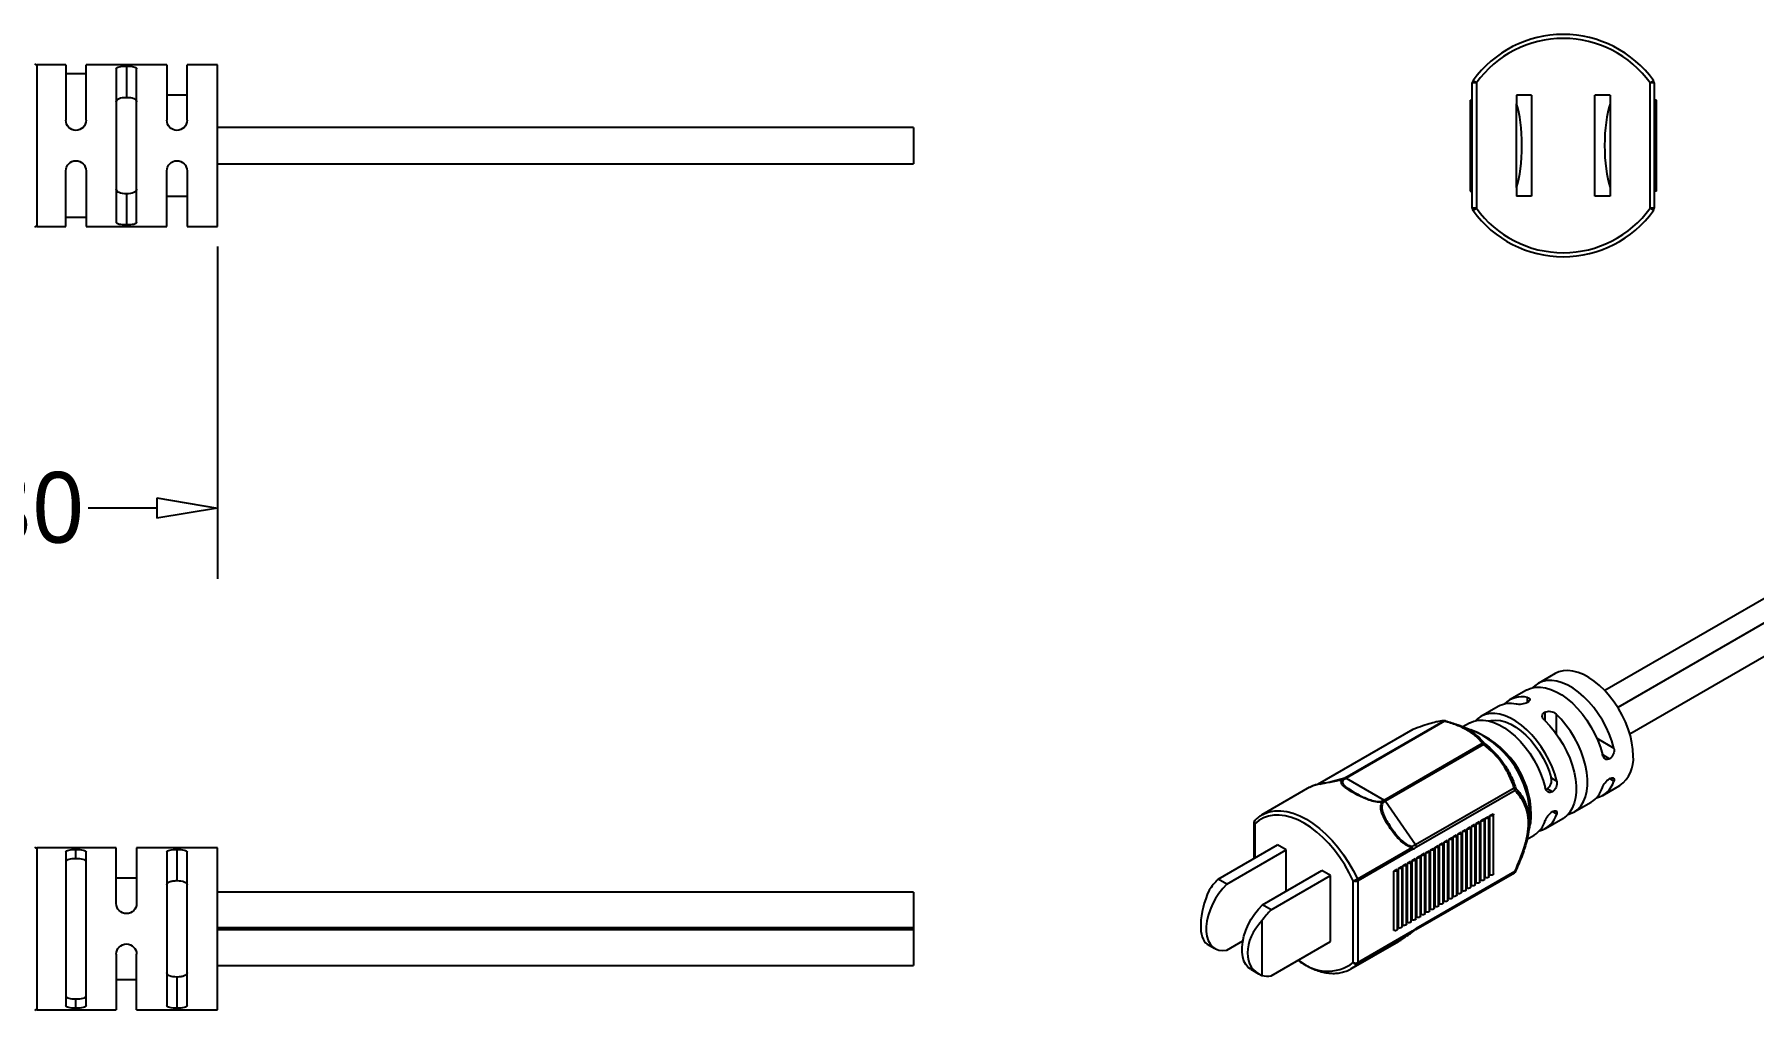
# Model space of a CAD drawing. Header units: millimetres. Extents: x 1020 to 1472, y -35 to 477.
# Drawn here: x 1154.6 to 1239.7, y 60.2 to 108.5 of the extents above; entities that cross this region are included whole.
import ezdxf

# ---------------------------------------------------------------- set-up
doc = ezdxf.new("R2010")
doc.units = ezdxf.units.MM
doc.layers.get('0').update_dxf_attribs({"color": 8, "lineweight": 30})
doc.layers.get('Defpoints').update_dxf_attribs({"color": 6, "lineweight": 9})
doc.layers.add('Dimension', color=136, linetype='Continuous', lineweight=9)
doc.layers.add('SolidLine', color=7, linetype='Continuous', lineweight=30)
doc.styles.get("Standard").update_dxf_attribs({"font": ''})
doc.styles.get('Standard').set_extended_font_data('Microsoft YaHei Light')
doc.dimstyles.new('DENGTEC', dxfattribs={"dimtxt": 3.5, "dimasz": 3, "dimexe": 3.5, "dimexo": 1, "dimgap": 0.5, "dimtad": 0, "dimzin": 0, "dimdsep": 46, "dimtxsty": 'Standard', "dimblk": 'CLOSEDBLANK', "dimcen": 1, "dimadec": 0, "dimazin": 3, "dimtfac": 1, "dimtofl": 0, "dimtmove": 0, "dimatfit": 3, "dimldrblk": 'CLOSEDBLANK', "dimfxl": 1, "dimtolj": 1, "dimtzin": 0, "dimarcsym": 0})

# ---------------------------------------------------------------- blocks, each defined once
blk = doc.blocks.new('_ClosedBlank')
at = {"color": 0, "linetype": 'ByBlock', "lineweight": -2}
for p, q in [((-1, 0.167), (0, 0)), ((-1, 0.167), (-1, -0.167)), ((0, 0), (-1, -0.167))]:
    blk.add_line(p, q, dxfattribs=at)
blk = doc.blocks.new('*D12')
at = {"layer": 'Defpoints', "color": 0, "lineweight": -3}
for p in [(1163.65, 98.996), (1138.85, 97.696), (1163.65, 85.063)]:
    blk.add_point(p, dxfattribs=at)
at = {"layer": 'Dimension', "color": 0, "lineweight": -2}
for p, q in [((1163.65, 97.996), (1163.65, 81.563)), ((1138.85, 96.696), (1138.85, 81.563)), ((1141.85, 85.063), (1145.24, 85.063)), ((1160.65, 85.063), (1157.26, 85.063))]:
    blk.add_line(p, q, dxfattribs=at)
at = {"layer": 'Dimension', "color": 0, "lineweight": -2, "xscale": 3, "yscale": 3, "zscale": 3, "rotation": 180}
blk.add_blockref('_ClosedBlank', (1138.85, 85.063), dxfattribs=at)
at = {"layer": 'Dimension', "color": 0, "lineweight": -2, "xscale": 3, "yscale": 3, "zscale": 3}
blk.add_blockref('_ClosedBlank', (1163.65, 85.063), dxfattribs=at)
at = {"layer": 'Dimension', "color": 0, "lineweight": -3, "insert": (1151.25, 85.063), "char_height": 3.5, "attachment_point": 5}
blk.add_mtext('\\A1;24.80', dxfattribs=at)

msp = doc.modelspace()

# ---------------------------------------------------------------- linework, layer by layer
at = {"layer": 'SolidLine', "lineweight": -3}
for p, q in [((1156.15, 106.996), (1154.723, 106.996)), ((1154.723, 106.996), (1154.723, 102.996)), ((1156.15, 106.996), (1156.15, 104.246)), ((1157.15, 106.546), (1156.15, 106.546)), ((1161.15, 106.996), (1157.15, 106.996)), ((1157.15, 104.246), (1157.15, 106.996)), ((1158.65, 106.796), (1158.65, 99.196)), ((1159.15, 106.925), (1159.15, 105.381)), ((1159.65, 99.196), (1159.65, 106.796)), ((1161.15, 106.996), (1161.15, 104.246)), ((1163.65, 106.996), (1162.15, 106.996)), ((1162.15, 104.246), (1162.15, 106.996)), ((1163.65, 102.996), (1163.65, 106.996)), ((1225.956, 106.095), (1225.756, 106.095)), ((1225.756, 99.898), (1225.756, 106.095)), ((1225.793, 106.211), (1225.956, 106.095)), ((1225.956, 106.095), (1225.956, 99.898)), ((1234.718, 106.211), (1234.556, 106.095)), ((1234.556, 99.898), (1234.556, 106.095)), ((1234.756, 106.095), (1234.556, 106.095)), ((1234.756, 106.095), (1234.756, 99.898)), ((1162.15, 105.496), (1161.15, 105.496)), ((1225.643, 105.246), (1225.643, 100.746)), ((1225.643, 105.246), (1225.756, 105.246)), ((1227.941, 105.496), (1227.941, 105.063)), ((1228.691, 105.496), (1227.941, 105.496)), ((1227.941, 100.929), (1227.941, 105.063)), ((1228.691, 105.496), (1228.691, 100.496)), ((1231.821, 100.496), (1231.821, 105.496)), ((1232.571, 105.496), (1231.821, 105.496)), ((1232.571, 105.496), (1232.571, 105.063)), ((1232.571, 105.063), (1232.571, 100.929)), ((1234.868, 105.246), (1234.756, 105.246)), ((1234.868, 100.746), (1234.868, 105.246)), ((1198.102, 103.896), (1163.65, 103.896)), ((1198.102, 103.896), (1198.102, 102.096)), ((1154.723, 102.996), (1154.723, 98.996)), ((1163.65, 98.996), (1163.65, 102.996)), ((1156.15, 98.996), (1156.15, 101.746)), ((1157.15, 101.746), (1157.15, 98.996)), ((1161.15, 98.996), (1161.15, 101.746)), ((1162.15, 101.746), (1162.15, 98.996)), ((1163.65, 102.096), (1198.102, 102.096)), ((1159.15, 100.611), (1159.15, 99.067)), ((1161.15, 100.496), (1162.15, 100.496)), ((1225.643, 100.746), (1225.756, 100.746)), ((1227.941, 100.929), (1227.941, 100.496)), ((1228.691, 100.496), (1227.941, 100.496)), ((1232.571, 100.496), (1231.821, 100.496)), ((1232.571, 100.929), (1232.571, 100.496)), ((1234.868, 100.746), (1234.756, 100.746)), ((1225.956, 99.898), (1225.756, 99.898)), ((1225.956, 99.898), (1225.793, 99.781)), ((1234.556, 99.898), (1234.718, 99.781)), ((1234.756, 99.898), (1234.556, 99.898)), ((1154.723, 98.996), (1156.15, 98.996)), ((1156.15, 99.446), (1157.15, 99.446)), ((1157.15, 98.996), (1161.15, 98.996)), ((1162.15, 98.996), (1163.65, 98.996)), ((1248.069, 85.121), (1232.316, 76.028)), ((1249.101, 84.525), (1232.953, 75.203)), ((1233.552, 73.886), (1249.821, 83.278)), ((1229.859, 76.876), (1229.01, 76.386)), ((1228.444, 76.06), (1227.596, 75.57)), ((1227.03, 75.243), (1226.182, 74.754)), ((1228.489, 75.447), (1228.489, 75.689)), ((1229.337, 74.957), (1229.337, 74.546)), ((1229.903, 74.872), (1229.903, 73.898)), ((1222.81, 74.105), (1218.101, 71.387)), ((1222.823, 74.111), (1218.107, 71.388)), ((1219.441, 71.715), (1224.308, 74.525)), ((1224.376, 74.512), (1219.508, 71.702)), ((1224.421, 74.534), (1224.416, 74.536)), ((1225.982, 73.963), (1225.064, 74.327)), ((1225.616, 74.427), (1225.289, 74.238)), ((1221.387, 70.617), (1226.255, 73.427)), ((1226.322, 73.362), (1221.455, 70.553)), ((1231.915, 73.678), (1232.759, 73.191)), ((1232.194, 72.864), (1232.55, 72.659)), ((1218.65, 71.493), (1219.441, 71.715)), ((1219.508, 71.702), (1221.387, 70.617)), ((1229.661, 71.714), (1229.931, 71.558)), ((1232.759, 71.558), (1232.55, 71.679)), ((1217.706, 71.246), (1215.343, 69.882)), ((1217.846, 71.309), (1217.707, 71.245)), ((1222.948, 68.41), (1227.822, 71.224)), ((1227.868, 71.093), (1222.993, 68.279)), ((1229.721, 71.026), (1229.461, 71.176)), ((1232.21, 70.844), (1233.058, 71.333)), ((1215.343, 69.882), (1215.386, 69.906)), ((1221.455, 70.553), (1222.948, 68.41)), ((1226.398, 69.714), (1226.562, 69.809)), ((1226.579, 66.835), (1226.579, 69.774)), ((1226.625, 69.845), (1226.789, 69.94)), ((1226.625, 66.905), (1226.625, 69.845)), ((1226.805, 66.965), (1226.805, 69.905)), ((1229.931, 69.925), (1229.721, 70.046)), ((1230.796, 70.027), (1231.644, 70.517)), ((1214.95, 69.5), (1214.95, 67.72)), ((1214.997, 69.434), (1214.997, 67.747)), ((1225.041, 68.931), (1225.205, 69.025)), ((1225.041, 65.991), (1225.041, 68.931)), ((1225.221, 66.051), (1225.221, 68.99)), ((1225.267, 69.061), (1225.431, 69.156)), ((1225.267, 66.122), (1225.267, 69.061)), ((1225.448, 66.181), (1225.448, 69.121)), ((1225.493, 69.192), (1225.657, 69.287)), ((1225.493, 66.252), (1225.493, 69.192)), ((1225.674, 66.312), (1225.674, 69.252)), ((1225.719, 69.322), (1225.884, 69.417)), ((1225.719, 66.383), (1225.719, 69.322)), ((1225.9, 66.443), (1225.9, 69.382)), ((1225.946, 69.453), (1226.11, 69.548)), ((1225.946, 66.514), (1225.946, 69.453)), ((1226.126, 66.573), (1226.126, 69.513)), ((1226.172, 69.584), (1226.336, 69.679)), ((1226.172, 66.644), (1226.172, 69.584)), ((1226.353, 66.704), (1226.353, 69.643)), ((1226.398, 66.775), (1226.398, 69.714)), ((1228.542, 69.058), (1228.597, 69.433)), ((1229.381, 69.211), (1230.23, 69.701)), ((1158.65, 68.245), (1154.723, 68.245)), ((1154.723, 68.245), (1154.723, 60.245)), ((1156.65, 67.715), (1156.65, 68.174)), ((1158.65, 65.495), (1158.65, 68.245)), ((1163.65, 68.245), (1159.65, 68.245)), ((1159.65, 68.245), (1159.65, 65.495)), ((1161.65, 68.174), (1161.65, 66.63)), ((1163.65, 60.245), (1163.65, 68.245)), ((1213.178, 66.697), (1216.12, 68.395)), ((1213.603, 66.452), (1216.544, 68.15)), ((1216.544, 68.15), (1216.12, 68.395)), ((1216.544, 66.106), (1216.544, 68.15)), ((1220.067, 66.714), (1222.769, 68.275)), ((1222.79, 68.186), (1220.088, 66.626)), ((1223.457, 68.016), (1223.621, 68.111)), ((1223.637, 65.136), (1223.637, 68.076)), ((1223.683, 68.147), (1223.847, 68.242)), ((1223.683, 65.207), (1223.683, 68.147)), ((1223.864, 65.267), (1223.864, 68.207)), ((1223.909, 68.277), (1224.073, 68.372)), ((1223.909, 65.338), (1223.909, 68.277)), ((1224.09, 65.398), (1224.09, 68.337)), ((1224.136, 68.408), (1224.3, 68.503)), ((1224.136, 65.469), (1224.136, 68.408)), ((1224.316, 65.528), (1224.316, 68.468)), ((1224.362, 68.539), (1224.526, 68.634)), ((1224.362, 65.599), (1224.362, 68.539)), ((1224.543, 65.659), (1224.543, 68.598)), ((1224.588, 68.669), (1224.752, 68.764)), ((1224.588, 65.73), (1224.588, 68.669)), ((1224.769, 65.79), (1224.769, 68.729)), ((1224.814, 68.8), (1224.979, 68.895)), ((1224.814, 65.86), (1224.814, 68.8)), ((1224.995, 65.92), (1224.995, 68.86)), ((1228.463, 68.681), (1228.816, 68.884)), ((1156.15, 68.045), (1156.15, 60.446)), ((1157.15, 60.446), (1157.15, 68.045)), ((1161.15, 68.045), (1161.15, 60.446)), ((1162.15, 60.446), (1162.15, 68.045)), ((1222.099, 67.232), (1222.263, 67.327)), ((1222.099, 64.293), (1222.099, 67.232)), ((1222.28, 64.353), (1222.28, 67.292)), ((1222.325, 67.363), (1222.49, 67.458)), ((1222.325, 64.424), (1222.325, 67.363)), ((1222.506, 64.483), (1222.506, 67.423)), ((1222.552, 67.494), (1222.716, 67.589)), ((1222.552, 64.554), (1222.552, 67.494)), ((1222.732, 64.614), (1222.732, 67.553)), ((1222.778, 67.624), (1222.942, 67.719)), ((1222.778, 64.685), (1222.778, 67.624)), ((1222.959, 64.745), (1222.959, 67.684)), ((1223.004, 67.755), (1223.168, 67.85)), ((1223.004, 64.815), (1223.004, 67.755)), ((1223.185, 64.875), (1223.185, 67.815)), ((1223.23, 67.886), (1223.395, 67.98)), ((1223.23, 64.946), (1223.23, 67.886)), ((1223.411, 65.006), (1223.411, 67.945)), ((1223.457, 65.077), (1223.457, 68.016)), ((1159.65, 66.745), (1158.65, 66.745)), ((1213.603, 66.452), (1213.178, 66.697)), ((1215.373, 65.43), (1218.315, 67.128)), ((1215.797, 65.185), (1218.739, 66.883)), ((1218.739, 66.883), (1218.315, 67.128)), ((1218.739, 63.617), (1218.739, 66.883)), ((1219.862, 62.578), (1219.862, 66.626)), ((1220.088, 66.626), (1220.088, 62.578)), ((1221.873, 67.102), (1222.037, 67.197)), ((1221.873, 64.162), (1221.873, 67.102)), ((1222.054, 64.222), (1222.054, 67.162)), ((1222.96, 64.206), (1227.835, 67.02)), ((1222.993, 64.279), (1227.868, 67.093)), ((1198.102, 66.058), (1163.65, 66.058)), ((1198.102, 66.058), (1198.102, 64.295)), ((1215.797, 65.185), (1215.373, 65.43)), ((1198.102, 64.295), (1163.65, 64.295)), ((1198.102, 64.195), (1163.65, 64.195)), ((1198.102, 64.295), (1198.102, 64.195)), ((1198.102, 64.195), (1198.102, 62.432)), ((1215.345, 64.641), (1215.345, 61.94)), ((1222.769, 64.074), (1220.067, 62.514)), ((1220.088, 62.578), (1222.79, 64.138)), ((1158.65, 62.995), (1158.65, 60.245)), ((1159.65, 60.245), (1159.65, 62.995)), ((1212.631, 63.491), (1213.021, 63.266)), ((1213.603, 63.186), (1214.398, 63.645)), ((1215.797, 61.919), (1218.739, 63.617)), ((1219.742, 62.261), (1222.106, 63.625)), ((1163.65, 62.432), (1198.102, 62.432)), ((1214.792, 62.243), (1215.182, 62.019)), ((1219.742, 62.261), (1219.699, 62.237)), ((1158.65, 61.745), (1159.65, 61.745)), ((1161.65, 61.86), (1161.65, 60.316)), ((1156.65, 60.316), (1156.65, 60.775)), ((1154.723, 60.245), (1158.65, 60.245)), ((1159.65, 60.245), (1163.65, 60.245))]:
    msp.add_line(p, q, dxfattribs=at)
at = {"layer": 'SolidLine', "lineweight": -3, "flags": 128}
for points in [[(1233.721, 72.799), (1233.705, 73.117), (1233.658, 73.449), (1233.58, 73.79), (1233.471, 74.136), (1233.335, 74.481), (1233.172, 74.821), (1232.986, 75.151), (1232.778, 75.466), (1232.551, 75.762), (1232.309, 76.035), (1232.055, 76.281), (1231.792, 76.496), (1231.525, 76.678), (1231.257, 76.823), (1230.992, 76.931), (1230.734, 76.998), (1230.485, 77.026), (1230.251, 77.012), (1230.033, 76.957), (1229.859, 76.876)], [(1228.444, 76.06), (1228.46, 76.069), (1228.663, 76.156), (1228.887, 76.202), (1229.126, 76.207), (1229.379, 76.17), (1229.641, 76.092), (1229.909, 75.975), (1230.179, 75.819), (1230.447, 75.627), (1230.709, 75.402), (1230.962, 75.147), (1231.202, 74.865), (1231.425, 74.561), (1231.629, 74.239), (1231.81, 73.904), (1231.966, 73.559), (1232.094, 73.211), (1232.194, 72.864)], [(1232.759, 73.191), (1232.66, 73.538), (1232.531, 73.886), (1232.375, 74.23), (1232.194, 74.566), (1231.991, 74.888), (1231.767, 75.192), (1231.528, 75.473), (1231.275, 75.729), (1231.013, 75.954), (1230.745, 76.145), (1230.475, 76.301), (1230.207, 76.419), (1229.945, 76.496), (1229.692, 76.533), (1229.452, 76.528), (1229.229, 76.482), (1229.026, 76.395), (1228.844, 76.269), (1228.752, 76.179)], [(1229.931, 71.558), (1229.831, 71.905), (1229.703, 72.253), (1229.547, 72.598), (1229.366, 72.933), (1229.162, 73.255), (1228.939, 73.559), (1228.699, 73.841), (1228.447, 74.096), (1228.184, 74.321), (1227.916, 74.513), (1227.647, 74.668), (1227.379, 74.786), (1227.116, 74.864), (1226.864, 74.9), (1226.624, 74.896), (1226.401, 74.849), (1226.197, 74.762), (1226.016, 74.636), (1225.924, 74.547)], [(1230.488, 69.908), (1230.611, 69.943), (1230.811, 70.036), (1230.988, 70.169), (1231.14, 70.34), (1231.264, 70.545), (1231.358, 70.782), (1231.422, 71.048), (1231.454, 71.339), (1231.454, 71.65), (1231.422, 71.978), (1231.358, 72.318), (1231.264, 72.664), (1231.14, 73.013), (1230.988, 73.358), (1230.811, 73.695), (1230.611, 74.02), (1230.391, 74.327), (1230.154, 74.613), (1229.903, 74.872)], [(1222.823, 74.111), (1222.813, 74.107), (1222.81, 74.105)], [(1222.834, 74.117), (1222.83, 74.115), (1222.823, 74.111)], [(1224.416, 74.536), (1224.416, 74.536), (1224.411, 74.537), (1224.406, 74.536), (1224.4, 74.534), (1224.394, 74.53), (1224.388, 74.525), (1224.382, 74.519), (1224.376, 74.512)], [(1225.616, 74.427), (1225.631, 74.436), (1225.835, 74.523), (1226.058, 74.569), (1226.298, 74.574), (1226.551, 74.537), (1226.813, 74.459), (1227.081, 74.342), (1227.351, 74.186), (1227.619, 73.994), (1227.881, 73.769), (1228.134, 73.514), (1228.373, 73.233), (1228.597, 72.929), (1228.8, 72.607), (1228.981, 72.271), (1229.137, 71.927), (1229.266, 71.578), (1229.365, 71.231)], [(1226.573, 74.532), (1226.692, 74.559), (1226.915, 74.574), (1227.152, 74.548), (1227.4, 74.479), (1227.654, 74.37), (1227.909, 74.223), (1228.163, 74.039), (1228.411, 73.821), (1228.648, 73.574), (1228.871, 73.301), (1229.077, 73.006), (1229.261, 72.695), (1229.422, 72.373), (1229.556, 72.044), (1229.661, 71.714)], [(1229.337, 74.546), (1229.588, 74.286), (1229.825, 74.001), (1230.045, 73.693), (1230.246, 73.369), (1230.423, 73.032), (1230.574, 72.686), (1230.698, 72.338), (1230.793, 71.991), (1230.857, 71.652), (1230.889, 71.324), (1230.889, 71.012), (1230.857, 70.721), (1230.793, 70.455), (1230.698, 70.218), (1230.574, 70.013), (1230.423, 69.843), (1230.246, 69.71), (1230.23, 69.701)], [(1219.862, 66.626), (1219.664, 67.023), (1219.442, 67.41), (1219.198, 67.781), (1218.934, 68.132), (1218.654, 68.46), (1218.36, 68.76), (1218.055, 69.031), (1217.744, 69.267), (1217.429, 69.468), (1217.115, 69.631), (1216.804, 69.753), (1216.499, 69.834), (1216.205, 69.873), (1215.925, 69.869), (1215.661, 69.823), (1215.416, 69.734), (1215.194, 69.604), (1214.997, 69.434)], [(1215.386, 69.906), (1215.454, 69.94), (1215.707, 70.032), (1215.981, 70.08), (1216.272, 70.084), (1216.577, 70.044), (1216.893, 69.96), (1217.216, 69.833), (1217.543, 69.664), (1217.869, 69.456), (1218.192, 69.21), (1218.508, 68.93), (1218.813, 68.618), (1219.104, 68.277), (1219.378, 67.913), (1219.631, 67.528), (1219.862, 67.127), (1220.067, 66.714)], [(1226.562, 69.809), (1226.577, 69.788), (1226.578, 69.765), (1226.567, 69.744), (1226.544, 69.725), (1226.512, 69.712), (1226.474, 69.705), (1226.435, 69.706), (1226.398, 69.714)], [(1226.789, 69.94), (1226.803, 69.919), (1226.804, 69.896), (1226.793, 69.874), (1226.77, 69.856), (1226.738, 69.843), (1226.701, 69.836), (1226.661, 69.837), (1226.625, 69.845)], [(1228.597, 69.433), (1228.609, 69.523), (1228.625, 69.826)], [(1225.205, 69.025), (1225.219, 69.004), (1225.22, 68.982), (1225.209, 68.96), (1225.186, 68.941), (1225.154, 68.928), (1225.117, 68.922), (1225.077, 68.922), (1225.041, 68.931)], [(1225.431, 69.156), (1225.445, 69.135), (1225.447, 69.112), (1225.435, 69.09), (1225.413, 69.072), (1225.381, 69.059), (1225.343, 69.052), (1225.304, 69.053), (1225.267, 69.061)], [(1225.657, 69.287), (1225.671, 69.265), (1225.673, 69.243), (1225.662, 69.221), (1225.639, 69.203), (1225.607, 69.189), (1225.569, 69.183), (1225.53, 69.184), (1225.493, 69.192)], [(1225.884, 69.417), (1225.898, 69.396), (1225.899, 69.373), (1225.888, 69.352), (1225.865, 69.333), (1225.833, 69.32), (1225.795, 69.314), (1225.756, 69.314), (1225.719, 69.322)], [(1226.11, 69.548), (1226.124, 69.527), (1226.126, 69.504), (1226.114, 69.482), (1226.091, 69.464), (1226.059, 69.451), (1226.022, 69.444), (1225.982, 69.445), (1225.946, 69.453)], [(1226.336, 69.679), (1226.35, 69.657), (1226.352, 69.635), (1226.34, 69.613), (1226.318, 69.594), (1226.286, 69.581), (1226.248, 69.575), (1226.209, 69.576), (1226.172, 69.584)], [(1223.621, 68.111), (1223.635, 68.09), (1223.636, 68.067), (1223.625, 68.045), (1223.602, 68.027), (1223.57, 68.014), (1223.533, 68.007), (1223.493, 68.008), (1223.457, 68.016)], [(1223.847, 68.242), (1223.861, 68.22), (1223.863, 68.198), (1223.851, 68.176), (1223.829, 68.158), (1223.797, 68.144), (1223.759, 68.138), (1223.72, 68.139), (1223.683, 68.147)], [(1224.073, 68.372), (1224.088, 68.351), (1224.089, 68.328), (1224.078, 68.307), (1224.055, 68.288), (1224.023, 68.275), (1223.985, 68.268), (1223.946, 68.269), (1223.909, 68.277)], [(1224.3, 68.503), (1224.314, 68.482), (1224.315, 68.459), (1224.304, 68.437), (1224.281, 68.419), (1224.249, 68.406), (1224.212, 68.399), (1224.172, 68.4), (1224.136, 68.408)], [(1224.526, 68.634), (1224.54, 68.612), (1224.542, 68.59), (1224.53, 68.568), (1224.507, 68.549), (1224.475, 68.536), (1224.438, 68.53), (1224.398, 68.531), (1224.362, 68.539)], [(1224.752, 68.764), (1224.766, 68.743), (1224.768, 68.72), (1224.757, 68.699), (1224.734, 68.68), (1224.702, 68.667), (1224.664, 68.66), (1224.625, 68.661), (1224.588, 68.669)], [(1224.979, 68.895), (1224.993, 68.874), (1224.994, 68.851), (1224.983, 68.829), (1224.96, 68.811), (1224.928, 68.798), (1224.89, 68.791), (1224.851, 68.792), (1224.814, 68.8)], [(1222.263, 67.327), (1222.277, 67.306), (1222.279, 67.283), (1222.268, 67.262), (1222.245, 67.243), (1222.213, 67.23), (1222.175, 67.223), (1222.136, 67.224), (1222.099, 67.232)], [(1222.49, 67.458), (1222.504, 67.437), (1222.505, 67.414), (1222.494, 67.392), (1222.471, 67.374), (1222.439, 67.361), (1222.401, 67.354), (1222.362, 67.355), (1222.325, 67.363)], [(1222.716, 67.589), (1222.73, 67.567), (1222.731, 67.545), (1222.72, 67.523), (1222.697, 67.504), (1222.665, 67.491), (1222.628, 67.485), (1222.588, 67.486), (1222.552, 67.494)], [(1222.942, 67.719), (1222.956, 67.698), (1222.958, 67.675), (1222.946, 67.654), (1222.923, 67.635), (1222.892, 67.622), (1222.854, 67.615), (1222.815, 67.616), (1222.778, 67.624)], [(1223.168, 67.85), (1223.182, 67.829), (1223.184, 67.806), (1223.173, 67.784), (1223.15, 67.766), (1223.118, 67.753), (1223.08, 67.746), (1223.041, 67.747), (1223.004, 67.755)], [(1223.395, 67.98), (1223.409, 67.959), (1223.41, 67.937), (1223.399, 67.915), (1223.376, 67.896), (1223.344, 67.883), (1223.306, 67.877), (1223.267, 67.877), (1223.23, 67.886)], [(1213.603, 66.452), (1213.401, 66.238), (1213.213, 65.999), (1213.045, 65.741), (1212.898, 65.469), (1212.777, 65.189), (1212.684, 64.907), (1212.62, 64.628), (1212.588, 64.36), (1212.588, 64.107), (1212.62, 63.876), (1212.684, 63.671), (1212.777, 63.496), (1212.898, 63.356), (1213.045, 63.253), (1213.213, 63.189), (1213.401, 63.167), (1213.603, 63.186)], [(1222.037, 67.197), (1222.051, 67.175), (1222.053, 67.153), (1222.041, 67.131), (1222.018, 67.113), (1221.986, 67.099), (1221.949, 67.093), (1221.909, 67.094), (1221.873, 67.102)], [(1225.9, 66.443), (1225.899, 66.434), (1225.888, 66.412), (1225.865, 66.394), (1225.833, 66.38), (1225.795, 66.374), (1225.756, 66.375), (1225.719, 66.383)], [(1226.126, 66.573), (1226.126, 66.565), (1226.114, 66.543), (1226.091, 66.524), (1226.059, 66.511), (1226.022, 66.505), (1225.982, 66.505), (1225.946, 66.514)], [(1226.353, 66.704), (1226.352, 66.695), (1226.34, 66.673), (1226.318, 66.655), (1226.286, 66.642), (1226.248, 66.635), (1226.209, 66.636), (1226.172, 66.644)], [(1226.579, 66.835), (1226.578, 66.826), (1226.567, 66.804), (1226.544, 66.786), (1226.512, 66.772), (1226.474, 66.766), (1226.435, 66.767), (1226.398, 66.775)], [(1226.805, 66.965), (1226.804, 66.956), (1226.793, 66.935), (1226.77, 66.916), (1226.738, 66.903), (1226.701, 66.896), (1226.661, 66.897), (1226.625, 66.905)], [(1227.868, 67.093), (1227.878, 67.091), (1227.886, 67.09), (1227.892, 67.09), (1227.897, 67.09), (1227.9, 67.092), (1227.901, 67.093)], [(1224.316, 65.528), (1224.315, 65.52), (1224.304, 65.498), (1224.281, 65.479), (1224.249, 65.466), (1224.212, 65.46), (1224.172, 65.46), (1224.136, 65.469)], [(1224.543, 65.659), (1224.542, 65.65), (1224.53, 65.628), (1224.507, 65.61), (1224.475, 65.597), (1224.438, 65.59), (1224.398, 65.591), (1224.362, 65.599)], [(1224.769, 65.79), (1224.768, 65.781), (1224.757, 65.759), (1224.734, 65.741), (1224.702, 65.727), (1224.664, 65.721), (1224.625, 65.722), (1224.588, 65.73)], [(1224.995, 65.92), (1224.994, 65.911), (1224.983, 65.89), (1224.96, 65.871), (1224.928, 65.858), (1224.89, 65.851), (1224.851, 65.852), (1224.814, 65.86)], [(1225.221, 66.051), (1225.22, 66.042), (1225.209, 66.02), (1225.186, 66.002), (1225.154, 65.989), (1225.117, 65.982), (1225.077, 65.983), (1225.041, 65.991)], [(1225.448, 66.181), (1225.447, 66.173), (1225.435, 66.151), (1225.413, 66.132), (1225.381, 66.119), (1225.343, 66.113), (1225.304, 66.114), (1225.267, 66.122)], [(1225.674, 66.312), (1225.673, 66.303), (1225.662, 66.282), (1225.639, 66.263), (1225.607, 66.25), (1225.569, 66.243), (1225.53, 66.244), (1225.493, 66.252)], [(1214.792, 62.243), (1214.669, 62.333), (1214.548, 62.474), (1214.454, 62.648), (1214.391, 62.854), (1214.359, 63.085), (1214.359, 63.338), (1214.391, 63.606), (1214.454, 63.884), (1214.548, 64.167), (1214.669, 64.447), (1214.815, 64.719), (1214.984, 64.977), (1215.171, 65.216), (1215.373, 65.43)], [(1222.959, 64.745), (1222.958, 64.736), (1222.946, 64.714), (1222.923, 64.696), (1222.892, 64.682), (1222.854, 64.676), (1222.815, 64.677), (1222.778, 64.685)], [(1223.185, 64.875), (1223.184, 64.866), (1223.173, 64.845), (1223.15, 64.826), (1223.118, 64.813), (1223.08, 64.806), (1223.041, 64.807), (1223.004, 64.815)], [(1223.411, 65.006), (1223.41, 64.997), (1223.399, 64.975), (1223.376, 64.957), (1223.344, 64.944), (1223.306, 64.937), (1223.267, 64.938), (1223.23, 64.946)], [(1223.637, 65.136), (1223.636, 65.128), (1223.625, 65.106), (1223.602, 65.087), (1223.57, 65.074), (1223.533, 65.068), (1223.493, 65.069), (1223.457, 65.077)], [(1223.864, 65.267), (1223.863, 65.258), (1223.851, 65.237), (1223.829, 65.218), (1223.797, 65.205), (1223.759, 65.198), (1223.72, 65.199), (1223.683, 65.207)], [(1224.09, 65.398), (1224.089, 65.389), (1224.078, 65.367), (1224.055, 65.349), (1224.023, 65.335), (1223.985, 65.329), (1223.946, 65.33), (1223.909, 65.338)], [(1222.054, 64.222), (1222.053, 64.213), (1222.041, 64.192), (1222.018, 64.173), (1221.986, 64.16), (1221.949, 64.153), (1221.909, 64.154), (1221.873, 64.162)], [(1222.28, 64.353), (1222.279, 64.344), (1222.268, 64.322), (1222.245, 64.304), (1222.213, 64.29), (1222.175, 64.284), (1222.136, 64.285), (1222.099, 64.293)], [(1222.506, 64.483), (1222.505, 64.475), (1222.494, 64.453), (1222.471, 64.434), (1222.439, 64.421), (1222.401, 64.415), (1222.362, 64.415), (1222.325, 64.424)], [(1222.732, 64.614), (1222.731, 64.605), (1222.72, 64.583), (1222.697, 64.565), (1222.665, 64.552), (1222.628, 64.545), (1222.588, 64.546), (1222.552, 64.554)], [(1222.948, 64.201), (1222.958, 64.204), (1222.96, 64.206)], [(1220.067, 62.514), (1219.862, 62.338), (1219.742, 62.261)]]:
    msp.add_lwpolyline(points, dxfattribs=at)
at = {"layer": 'SolidLine', "lineweight": -3}
for centre, radius, start, end in [((1230.256, 102.996), 5.5, 35.77483, 144.22517), ((1230.256, 102.996), 5.3, 35.77483, 144.22517), ((1154.723, 107.196), 0.2, 230.19443, 270), ((1225.956, 106.095), 0.2, 144.22517, 180), ((1234.556, 106.095), 0.2, 0, 35.77483), ((1225.956, 99.898), 0.2, 180, 215.77483), ((1230.256, 102.996), 5.5, 215.77483, 324.22517), ((1230.256, 102.996), 5.3, 215.77483, 324.22517), ((1234.556, 99.898), 0.2, 324.22517, 0), ((1154.723, 98.796), 0.2, 90, 129.80557), ((1228.194, 74.534), 1.192, 75.71645, 135.91151), ((1227.633, 74.129), 1.267, 76.76677, 118.4076), ((1222.89, 73.967), 0.16, 110.50618, 119.99731), ((1224.376, 74.393), 0.148, 91.954, 117.00348), ((1224.326, 74.437), 0.0895, 56.36032, 101.53124), ((1224.376, 74.381), 0.16, 75.35613, 91.01675), ((1224.176, 69.847), 4.495, 0.45667, 70.49429), ((1223.845, 69.686), 4.781, 1.68267, 63.45584), ((1226.293, 73.3), 0.132, 62.4571, 106.88595), ((1226.14, 73.24), 0.219, 33.87022, 58.51501), ((1226.122, 73.516), 0.252, 322.48112, 337.096), ((1232.086, 72.656), 1.642, 306.33201, 4.98017), ((1219.35, 71.577), 0.0851, 55.24389, 102.64768), ((1219.335, 71.628), 0.0314, 56.94183, 96.66908), ((1219.35, 71.509), 0.146, 70.64175, 89.19009), ((1219.459, 71.628), 0.0895, 56.36032, 101.53124), ((1231.612, 71.88), 1.192, 284.08504, 344.29173), ((1217.906, 71.202), 0.122, 108.20043, 119.38542), ((1218.202, 71.322), 0.0867, 101.05762, 121.96548), ((1218.202, 71.322), 0.0872, 82.83484, 100.86344), ((1219.711, 71), 0.114, 84.83771, 116.51991), ((1220.102, 70.81), 0.0894, 96.03828, 129.20431), ((1227.849, 71.094), 0.133, 68.24518, 101.51913), ((1227.628, 71.083), 0.24, 2.37351, 36.00449), ((1227.745, 71.189), 0.156, 322.23136, 10.58529), ((1230.98, 71.596), 1.267, 301.58908, 343.24035), ((1221.162, 70.444), 0.166, 29.87601, 44.109), ((1221.183, 70.39), 0.196, 32.45527, 59.92997), ((1221.184, 70.319), 0.24, 46.98318, 59.63594), ((1221.273, 70.43), 0.219, 33.87022, 58.51501), ((1226.375, 69.846), 2.296, 341.25455, 0.91511), ((1228.783, 70.248), 1.192, 284.08504, 344.29173), ((1215.11, 69.5), 0.16, 135.7161, 180), ((1215.03, 69.508), 0.0805, 185.6948, 245.62534), ((1215.106, 69.524), 0.141, 141.48634, 219.43141), ((1221.633, 69.247), 0.207, 98.98622, 113.91469), ((1229.642, 59.026), 12.646, 127.7559, 127.98776), ((1228.152, 69.964), 1.267, 301.58908, 343.24035), ((1154.723, 68.445), 0.2, 230.19443, 270), ((1222.526, 68.27), 0.243, 1.14972, 13.62335), ((1222.572, 68.216), 0.22, 352.24147, 30.32002), ((1222.573, 68.18), 0.218, 1.43952, 25.62375), ((1222.753, 68.269), 0.24, 2.37351, 36.00449), ((1215.506, 64.301), 3.34, 134.16899, 146.33228), ((1219.58, 67.558), 0.974, 286.81909, 299.98995), ((1219.975, 66.844), 0.246, 242.60967, 297.39033), ((1219.87, 66.62), 0.218, 1.43952, 25.62375), ((1227.755, 67.158), 0.16, 299.99731, 335.90817), ((1227.786, 67.086), 0.0823, 306.41502, 4.89716), ((1227.893, 67.095), 0.00796, 347.06322, 51.77078), ((1218.125, 62.789), 3.34, 134.16899, 146.33228), ((1222.677, 64.203), 0.16, 304.43827, 309.18258), ((1222.766, 64.074), 0.00339, 307.85055, 358.6122), ((1222.7, 64.132), 0.0905, 319.67192, 3.46522), ((1222.734, 64.119), 0.0594, 318.11791, 18.68428), ((1222.911, 64.272), 0.0823, 306.41502, 4.89716), ((1218.592, 64.236), 2.089, 226.97329, 307.4508), ((1219.975, 62.796), 0.246, 242.60967, 297.39033), ((1220.001, 62.664), 0.164, 211.61694, 293.66833), ((1219.998, 62.572), 0.0905, 319.67192, 3.46522), ((1215.612, 62.789), 0.889, 252.50733, 282.01696), ((1154.723, 60.045), 0.2, 90, 129.80557)]:
    msp.add_arc(centre, radius, start, end, dxfattribs=at)
for centre, major_axis, ratio, start_param, end_param in [((1227.502, 102.996), (0, 2.636), 0.267949, 3.811168, 5.61361), ((1233.009, 102.996), (0, 2.636), 0.267949, 0.669576, 2.472017), ((1219.097, 73.246), (0.25, 1.655), 0.698287, 3.554005, 3.64994), ((1219.097, 73.246), (0.126, 1.674), 0.715172, 3.499767, 3.595702), ((1221.799, 71.686), (1.13, 1.189), 0.349655, 3.915049, 4.010984), ((1221.799, 71.686), (1.078, 1.238), 0.392493, 3.897751, 3.993686), ((1222.88, 70.134), (0.497, 1.823), 0.558897, 3.491019, 3.654847), ((1222.993, 70.069), (0.679, 1.892), 0.551247, 3.554631, 3.718459), ((1213.403, 65.48), (0.71, 2.018), 0.410779, 1.378153, 3.064853), ((1216.518, 63.682), (1.594, 1.458), 0.697943, 1.672166, 3.474608), ((1222.88, 62.554), (0.676, 1.735), 0.5244, 0.579067, 0.742896), ((1222.993, 62.489), (0.679, 1.892), 0.551247, 0.576867, 0.740695)]:
    msp.add_ellipse(centre, major_axis=major_axis, ratio=ratio, start_param=start_param, end_param=end_param, dxfattribs=at)
for points, knots in [([(1158.65, 106.796), (1158.65, 106.838), (1158.701, 106.872), (1158.885, 106.915), (1159.016, 106.925), (1159.15, 106.925)], [0, 0, 0, 0, 0.5, 0.5, 1, 1, 1, 1]), ([(1159.15, 106.925), (1159.285, 106.925), (1159.416, 106.915), (1159.599, 106.872), (1159.65, 106.838), (1159.65, 106.796)], [0, 0, 0, 0, 0.5, 0.5, 1, 1, 1, 1]), ([(1158.65, 105.161), (1158.65, 105.23), (1158.695, 105.288), (1158.876, 105.363), (1159.012, 105.381), (1159.15, 105.381)], [0, 0, 0, 0, 0.5, 0.5, 1, 1, 1, 1]), ([(1159.15, 105.381), (1159.289, 105.381), (1159.424, 105.363), (1159.605, 105.288), (1159.65, 105.23), (1159.65, 105.161)], [0, 0, 0, 0, 0.5, 0.5, 1, 1, 1, 1]), ([(1156.65, 103.746), (1156.516, 103.746), (1156.385, 103.803), (1156.201, 103.99), (1156.15, 104.119), (1156.15, 104.246)], [0, 0, 0, 0, 0.5, 0.5, 1, 1, 1, 1]), ([(1157.15, 104.246), (1157.15, 104.118), (1157.1, 103.99), (1156.916, 103.803), (1156.785, 103.746), (1156.65, 103.746)], [0, 0, 0, 0, 0.5, 0.5, 1, 1, 1, 1]), ([(1161.65, 103.746), (1161.516, 103.746), (1161.385, 103.803), (1161.201, 103.99), (1161.15, 104.119), (1161.15, 104.246)], [0, 0, 0, 0, 0.5, 0.5, 1, 1, 1, 1]), ([(1162.15, 104.246), (1162.15, 104.118), (1162.1, 103.99), (1161.916, 103.803), (1161.785, 103.746), (1161.65, 103.746)], [0, 0, 0, 0, 0.5, 0.5, 1, 1, 1, 1]), ([(1156.15, 101.746), (1156.15, 101.874), (1156.201, 102.002), (1156.385, 102.19), (1156.516, 102.246), (1156.65, 102.246)], [0, 0, 0, 0, 0.5, 0.5, 1, 1, 1, 1]), ([(1156.65, 102.246), (1156.785, 102.246), (1156.916, 102.189), (1157.099, 102.002), (1157.15, 101.874), (1157.15, 101.746)], [0, 0, 0, 0, 0.5, 0.5, 1, 1, 1, 1]), ([(1161.15, 101.746), (1161.15, 101.874), (1161.201, 102.002), (1161.385, 102.19), (1161.516, 102.246), (1161.65, 102.246)], [0, 0, 0, 0, 0.5, 0.5, 1, 1, 1, 1]), ([(1161.65, 102.246), (1161.785, 102.246), (1161.916, 102.189), (1162.099, 102.002), (1162.15, 101.874), (1162.15, 101.746)], [0, 0, 0, 0, 0.5, 0.5, 1, 1, 1, 1]), ([(1159.15, 100.611), (1159.013, 100.611), (1158.877, 100.629), (1158.696, 100.704), (1158.65, 100.762), (1158.65, 100.831)], [0, 0, 0, 0, 0.5, 0.5, 1, 1, 1, 1]), ([(1159.65, 100.831), (1159.65, 100.797), (1159.639, 100.765), (1159.595, 100.71), (1159.56, 100.686), (1159.425, 100.629), (1159.289, 100.611), (1159.15, 100.611)], [0, 0, 0, 0, 0.25, 0.25, 0.5, 0.5, 1, 1, 1, 1]), ([(1159.15, 99.067), (1159.016, 99.067), (1158.885, 99.077), (1158.701, 99.12), (1158.65, 99.154), (1158.65, 99.196)], [0, 0, 0, 0, 0.5, 0.5, 1, 1, 1, 1]), ([(1159.65, 99.196), (1159.65, 99.154), (1159.6, 99.121), (1159.416, 99.077), (1159.285, 99.067), (1159.15, 99.067)], [0, 0, 0, 0, 0.5, 0.5, 1, 1, 1, 1]), ([(1228.489, 75.447), (1228.412, 75.403), (1228.306, 75.372), (1228.097, 75.345), (1227.995, 75.348), (1227.923, 75.362)], [0, 0, 0, 0, 0.5, 0.5, 1, 1, 1, 1]), ([(1228.489, 75.689), (1228.561, 75.675), (1228.605, 75.638), (1228.607, 75.546), (1228.565, 75.491), (1228.489, 75.447)], [0, 0, 0, 0, 0.5, 0.5, 1, 1, 1, 1]), ([(1229.337, 74.546), (1229.265, 74.615), (1229.221, 74.696), (1229.219, 74.845), (1229.261, 74.913), (1229.337, 74.957)], [0, 0, 0, 0, 0.5, 0.5, 1, 1, 1, 1]), ([(1229.337, 74.957), (1229.413, 75.001), (1229.519, 75.019), (1229.729, 74.989), (1229.831, 74.942), (1229.903, 74.872)], [0, 0, 0, 0, 0.5, 0.5, 1, 1, 1, 1]), ([(1224.039, 74.492), (1224.036, 74.491), (1223.955, 74.48), (1223.716, 74.415), (1223.314, 74.291), (1222.988, 74.171), (1222.823, 74.111)], [0, 0, 0, 0, 0.01087, 0.337977, 0.663859, 1, 1, 1, 1]), ([(1224.308, 74.525), (1224.293, 74.525), (1224.221, 74.523), (1224.119, 74.505), (1224.039, 74.492)], [0, 0, 0, 0, 0.210179, 1, 1, 1, 1]), ([(1224.371, 74.54), (1224.329, 74.538), (1224.246, 74.535), (1224.138, 74.516), (1224.084, 74.507)], [0, 0, 0, 0, 0.499066, 1, 1, 1, 1]), ([(1226.255, 73.427), (1226.161, 73.547), (1226.053, 73.662), (1225.801, 73.88), (1225.655, 73.983), (1225.336, 74.167), (1225.162, 74.249), (1224.785, 74.394), (1224.584, 74.458), (1224.376, 74.512)], [0, 0, 0, 0, 0.25, 0.25, 0.5, 0.5, 0.75, 0.75, 1, 1, 1, 1]), ([(1224.421, 74.534), (1224.634, 74.479), (1224.84, 74.414), (1225.225, 74.265), (1225.404, 74.181), (1225.732, 73.992), (1225.882, 73.886), (1226.143, 73.661), (1226.256, 73.542), (1226.355, 73.418)], [0, 0, 0, 0, 0.25, 0.25, 0.5, 0.5, 0.75, 0.75, 1, 1, 1, 1]), ([(1227.822, 71.224), (1227.758, 71.429), (1227.679, 71.631), (1227.489, 72.023), (1227.379, 72.213), (1226.991, 72.766), (1226.675, 73.083), (1226.322, 73.362)], [0, 0, 0, 0, 0.25, 0.25, 0.5, 0.5, 1, 1, 1, 1]), ([(1226.355, 73.418), (1226.716, 73.13), (1227.038, 72.805), (1227.436, 72.239), (1227.552, 72.041), (1227.749, 71.636), (1227.831, 71.428), (1227.898, 71.218)], [0, 0, 0, 0, 0.5, 0.5, 0.75, 0.75, 1, 1, 1, 1]), ([(1232.759, 73.191), (1232.783, 73.094), (1232.774, 72.982), (1232.694, 72.786), (1232.626, 72.702), (1232.55, 72.659)], [0, 0, 0, 0, 0.5, 0.5, 1, 1, 1, 1]), ([(1232.55, 72.659), (1232.474, 72.615), (1232.394, 72.612), (1232.266, 72.689), (1232.217, 72.767), (1232.194, 72.864)], [0, 0, 0, 0, 0.5, 0.5, 1, 1, 1, 1]), ([(1219.352, 71.655), (1219.249, 71.614), (1219.135, 71.583), (1218.912, 71.532), (1218.801, 71.512), (1218.493, 71.459), (1218.311, 71.43), (1218.156, 71.396)], [0, 0, 0, 0, 0.25, 0.25, 0.5, 0.5, 1, 1, 1, 1]), ([(1218.212, 71.408), (1218.357, 71.441), (1218.526, 71.47), (1218.813, 71.523), (1218.916, 71.542), (1219.125, 71.591), (1219.233, 71.62), (1219.331, 71.66)], [0, 0, 0, 0, 0.5, 0.5, 0.75, 0.75, 1, 1, 1, 1]), ([(1219.66, 71.102), (1219.587, 71.148), (1219.522, 71.194), (1219.408, 71.283), (1219.361, 71.328), (1219.293, 71.416), (1219.272, 71.461), (1219.273, 71.555), (1219.297, 71.605), (1219.352, 71.655)], [0, 0, 0, 0, 0.25, 0.25, 0.5, 0.5, 0.75, 0.75, 1, 1, 1, 1]), ([(1219.398, 71.647), (1219.348, 71.598), (1219.33, 71.55), (1219.336, 71.459), (1219.36, 71.415), (1219.431, 71.33), (1219.478, 71.287), (1219.589, 71.201), (1219.652, 71.158), (1219.721, 71.114)], [0, 0, 0, 0, 0.25, 0.25, 0.5, 0.5, 0.75, 0.75, 1, 1, 1, 1]), ([(1229.461, 71.176), (1229.537, 71.219), (1229.606, 71.304), (1229.682, 71.503), (1229.688, 71.616), (1229.661, 71.714)], [0, 0, 0, 0, 0.5, 0.5, 1, 1, 1, 1]), ([(1229.931, 71.558), (1229.955, 71.461), (1229.945, 71.349), (1229.866, 71.153), (1229.797, 71.07), (1229.721, 71.026)], [0, 0, 0, 0, 0.5, 0.5, 1, 1, 1, 1]), ([(1232.194, 71.231), (1232.217, 71.301), (1232.265, 71.39), (1232.394, 71.558), (1232.474, 71.635), (1232.55, 71.679)], [0, 0, 0, 0, 0.5, 0.5, 1, 1, 1, 1]), ([(1232.55, 71.679), (1232.626, 71.723), (1232.694, 71.732), (1232.773, 71.683), (1232.783, 71.627), (1232.759, 71.558)], [0, 0, 0, 0, 0.5, 0.5, 1, 1, 1, 1]), ([(1217.867, 71.317), (1217.831, 71.304), (1217.776, 71.285), (1217.738, 71.261), (1217.725, 71.253)], [0, 0, 0, 0, 0.663693, 1, 1, 1, 1]), ([(1218.185, 71.407), (1218.169, 71.403), (1218.084, 71.386), (1217.986, 71.36), (1217.919, 71.335), (1217.899, 71.328)], [0, 0, 0, 0, 0.143621, 0.747222, 1, 1, 1, 1]), ([(1221.306, 70.527), (1221.203, 70.504), (1221.087, 70.508), (1220.861, 70.544), (1220.747, 70.576), (1220.426, 70.688), (1220.226, 70.784), (1220.045, 70.879)], [0, 0, 0, 0, 0.25, 0.25, 0.5, 0.5, 1, 1, 1, 1]), ([(1220.093, 70.899), (1220.262, 70.809), (1220.449, 70.719), (1220.751, 70.612), (1220.858, 70.581), (1221.073, 70.544), (1221.184, 70.539), (1221.281, 70.56)], [0, 0, 0, 0, 0.5, 0.5, 0.75, 0.75, 1, 1, 1, 1]), ([(1227.868, 67.093), (1228.048, 67.495), (1228.209, 67.897), (1228.393, 68.504), (1228.444, 68.707), (1228.513, 69.1), (1228.532, 69.29), (1228.533, 69.657), (1228.514, 69.829), (1228.445, 70.141), (1228.395, 70.284), (1228.211, 70.681), (1228.048, 70.898), (1227.868, 71.093)], [0, 0, 0, 0, 0.25, 0.25, 0.375, 0.375, 0.5, 0.5, 0.625, 0.625, 0.75, 0.75, 1, 1, 1, 1]), ([(1227.898, 71.218), (1227.983, 71.117), (1228.153, 70.916), (1228.338, 70.62), (1228.413, 70.403), (1228.439, 70.328)], [0, 0, 0, 0, 0.393149, 0.789654, 1, 1, 1, 1]), ([(1229.721, 71.026), (1229.645, 70.982), (1229.565, 70.979), (1229.437, 71.056), (1229.389, 71.134), (1229.365, 71.231)], [0, 0, 0, 0, 0.5, 0.5, 1, 1, 1, 1]), ([(1229.393, 71.15), (1229.398, 71.15), (1229.42, 71.151), (1229.443, 71.165), (1229.461, 71.176)], [0, 0, 0, 0, 0.184946, 1, 1, 1, 1]), ([(1215.391, 69.904), (1215.341, 69.877), (1215.216, 69.81), (1215.089, 69.704), (1215.012, 69.628), (1214.996, 69.611)], [0, 0, 0, 0, 0.349573, 0.858978, 1, 1, 1, 1]), ([(1221.549, 69.437), (1221.43, 69.629), (1221.328, 69.822), (1221.24, 70.104), (1221.222, 70.198), (1221.227, 70.375), (1221.25, 70.458), (1221.306, 70.527)], [0, 0, 0, 0, 0.5, 0.5, 0.75, 0.75, 1, 1, 1, 1]), ([(1221.348, 70.495), (1221.297, 70.429), (1221.278, 70.347), (1221.28, 70.177), (1221.3, 70.087), (1221.39, 69.817), (1221.488, 69.634), (1221.601, 69.452)], [0, 0, 0, 0, 0.25, 0.25, 0.5, 0.5, 1, 1, 1, 1]), ([(1228.439, 70.328), (1228.459, 70.28), (1228.528, 70.108), (1228.57, 69.825), (1228.585, 69.442), (1228.55, 69.039), (1228.428, 68.475), (1228.212, 67.821), (1228.003, 67.343), (1227.898, 67.101)], [0, 0, 0, 0, 0.060516, 0.215018, 0.294599, 0.437133, 0.58371, 0.789814, 1, 1, 1, 1]), ([(1229.365, 69.598), (1229.389, 69.668), (1229.437, 69.757), (1229.565, 69.925), (1229.645, 70.002), (1229.721, 70.046)], [0, 0, 0, 0, 0.5, 0.5, 1, 1, 1, 1]), ([(1229.721, 70.046), (1229.797, 70.09), (1229.866, 70.099), (1229.945, 70.051), (1229.955, 69.994), (1229.931, 69.925)], [0, 0, 0, 0, 0.5, 0.5, 1, 1, 1, 1]), ([(1222.769, 68.275), (1222.683, 68.284), (1222.597, 68.317), (1222.431, 68.411), (1222.352, 68.471), (1222.128, 68.668), (1221.988, 68.827), (1221.859, 68.993)], [0, 0, 0, 0, 0.25, 0.25, 0.5, 0.5, 1, 1, 1, 1]), ([(1221.899, 69.024), (1222.022, 68.866), (1222.153, 68.715), (1222.366, 68.524), (1222.44, 68.466), (1222.597, 68.372), (1222.68, 68.338), (1222.762, 68.327)], [0, 0, 0, 0, 0.5, 0.5, 0.75, 0.75, 1, 1, 1, 1]), ([(1156.15, 68.045), (1156.15, 68.087), (1156.201, 68.121), (1156.385, 68.164), (1156.516, 68.174), (1156.65, 68.174)], [0, 0, 0, 0, 0.5, 0.5, 1, 1, 1, 1]), ([(1156.65, 68.174), (1156.785, 68.174), (1156.916, 68.164), (1157.099, 68.121), (1157.15, 68.087), (1157.15, 68.045)], [0, 0, 0, 0, 0.5, 0.5, 1, 1, 1, 1]), ([(1161.15, 68.045), (1161.15, 68.087), (1161.201, 68.121), (1161.385, 68.164), (1161.516, 68.174), (1161.65, 68.174)], [0, 0, 0, 0, 0.5, 0.5, 1, 1, 1, 1]), ([(1161.65, 68.174), (1161.785, 68.174), (1161.916, 68.164), (1162.099, 68.121), (1162.15, 68.087), (1162.15, 68.045)], [0, 0, 0, 0, 0.5, 0.5, 1, 1, 1, 1]), ([(1156.65, 67.715), (1156.516, 67.715), (1156.384, 67.704), (1156.2, 67.654), (1156.15, 67.615), (1156.15, 67.568)], [0, 0, 0, 0, 0.5, 0.5, 1, 1, 1, 1]), ([(1157.15, 67.568), (1157.15, 67.616), (1157.1, 67.654), (1156.917, 67.704), (1156.784, 67.715), (1156.65, 67.715)], [0, 0, 0, 0, 0.5, 0.5, 1, 1, 1, 1]), ([(1161.15, 66.41), (1161.15, 66.48), (1161.195, 66.537), (1161.332, 66.594), (1161.388, 66.607), (1161.513, 66.626), (1161.582, 66.63), (1161.65, 66.63)], [0, 0, 0, 0, 0.5, 0.5, 0.75, 0.75, 1, 1, 1, 1]), ([(1161.65, 66.63), (1161.788, 66.63), (1161.924, 66.612), (1162.105, 66.537), (1162.15, 66.48), (1162.15, 66.41)], [0, 0, 0, 0, 0.5, 0.5, 1, 1, 1, 1]), ([(1159.15, 64.995), (1159.016, 64.995), (1158.885, 65.052), (1158.701, 65.239), (1158.65, 65.368), (1158.65, 65.495)], [0, 0, 0, 0, 0.5, 0.5, 1, 1, 1, 1]), ([(1159.65, 65.495), (1159.65, 65.368), (1159.6, 65.24), (1159.416, 65.052), (1159.285, 64.995), (1159.15, 64.995)], [0, 0, 0, 0, 0.5, 0.5, 1, 1, 1, 1]), ([(1222.105, 63.627), (1222.113, 63.63), (1222.176, 63.662), (1222.312, 63.754), (1222.518, 63.895), (1222.678, 64.011), (1222.764, 64.07), (1222.769, 64.074)], [0, 0, 0, 0, 0.040989, 0.33626, 0.641529, 0.9782, 1, 1, 1, 1]), ([(1158.65, 62.995), (1158.65, 63.123), (1158.701, 63.251), (1158.885, 63.439), (1159.016, 63.495), (1159.15, 63.495)], [0, 0, 0, 0, 0.5, 0.5, 1, 1, 1, 1]), ([(1159.15, 63.495), (1159.285, 63.495), (1159.416, 63.439), (1159.599, 63.252), (1159.65, 63.123), (1159.65, 62.995)], [0, 0, 0, 0, 0.5, 0.5, 1, 1, 1, 1]), ([(1217.128, 62.687), (1217.213, 62.629), (1217.397, 62.502), (1217.684, 62.347), (1217.986, 62.214), (1218.284, 62.117), (1218.577, 62.057), (1218.861, 62.035), (1219.133, 62.05), (1219.388, 62.105), (1219.576, 62.169), (1219.671, 62.225), (1219.694, 62.239)], [0, 0, 0, 0, 0.093513, 0.203537, 0.313645, 0.423732, 0.533629, 0.643096, 0.751855, 0.859677, 0.966522, 1, 1, 1, 1]), ([(1161.65, 61.86), (1161.513, 61.86), (1161.377, 61.878), (1161.196, 61.953), (1161.15, 62.011), (1161.15, 62.08)], [0, 0, 0, 0, 0.5, 0.5, 1, 1, 1, 1]), ([(1162.15, 62.08), (1162.15, 62.011), (1162.106, 61.954), (1161.969, 61.897), (1161.913, 61.883), (1161.788, 61.865), (1161.719, 61.86), (1161.65, 61.86)], [0, 0, 0, 0, 0.5, 0.5, 0.75, 0.75, 1, 1, 1, 1]), ([(1156.15, 60.923), (1156.15, 60.875), (1156.2, 60.836), (1156.384, 60.787), (1156.517, 60.775), (1156.65, 60.775)], [0, 0, 0, 0, 0.5, 0.5, 1, 1, 1, 1]), ([(1156.65, 60.316), (1156.516, 60.316), (1156.385, 60.326), (1156.201, 60.369), (1156.15, 60.404), (1156.15, 60.446)], [0, 0, 0, 0, 0.5, 0.5, 1, 1, 1, 1]), ([(1156.65, 60.775), (1156.784, 60.775), (1156.917, 60.787), (1157.1, 60.836), (1157.15, 60.875), (1157.15, 60.923)], [0, 0, 0, 0, 0.5, 0.5, 1, 1, 1, 1]), ([(1157.15, 60.446), (1157.15, 60.404), (1157.1, 60.37), (1156.916, 60.326), (1156.785, 60.316), (1156.65, 60.316)], [0, 0, 0, 0, 0.5, 0.5, 1, 1, 1, 1]), ([(1161.65, 60.316), (1161.516, 60.316), (1161.385, 60.326), (1161.201, 60.369), (1161.15, 60.404), (1161.15, 60.446)], [0, 0, 0, 0, 0.5, 0.5, 1, 1, 1, 1]), ([(1162.15, 60.446), (1162.15, 60.404), (1162.1, 60.37), (1161.916, 60.326), (1161.785, 60.316), (1161.65, 60.316)], [0, 0, 0, 0, 0.5, 0.5, 1, 1, 1, 1])]:
    msp.add_open_spline(points, degree=3, knots=knots, dxfattribs=at)
for points in [[(1218.156, 71.396), (1218.034, 71.369), (1217.93, 71.34), (1217.846, 71.309)], [(1220.045, 70.879), (1219.903, 70.954), (1219.774, 71.029), (1219.66, 71.102)], [(1219.721, 71.114), (1219.831, 71.043), (1219.956, 70.971), (1220.093, 70.899)], [(1221.859, 68.993), (1221.747, 69.137), (1221.643, 69.286), (1221.549, 69.437)], [(1221.601, 69.452), (1221.691, 69.307), (1221.792, 69.163), (1221.899, 69.024)]]:
    msp.add_open_spline(points, degree=3, dxfattribs=at)

# ---------------------------------------------------------------- dimensions: what is measured, and where the dimension line sits
at = {"layer": 'Dimension', "lineweight": -3}
dim = msp.add_linear_dim(base=(1163.65, 85.063), p1=(1138.85, 97.696), p2=(1163.65, 98.996), dimstyle='DENGTEC', dxfattribs=at)
dim.commit()
dim.dimension.update_dxf_attribs({"geometry": '*D12', "text_midpoint": (1151.25, 85.063)})

doc.saveas('drawing.dxf')
